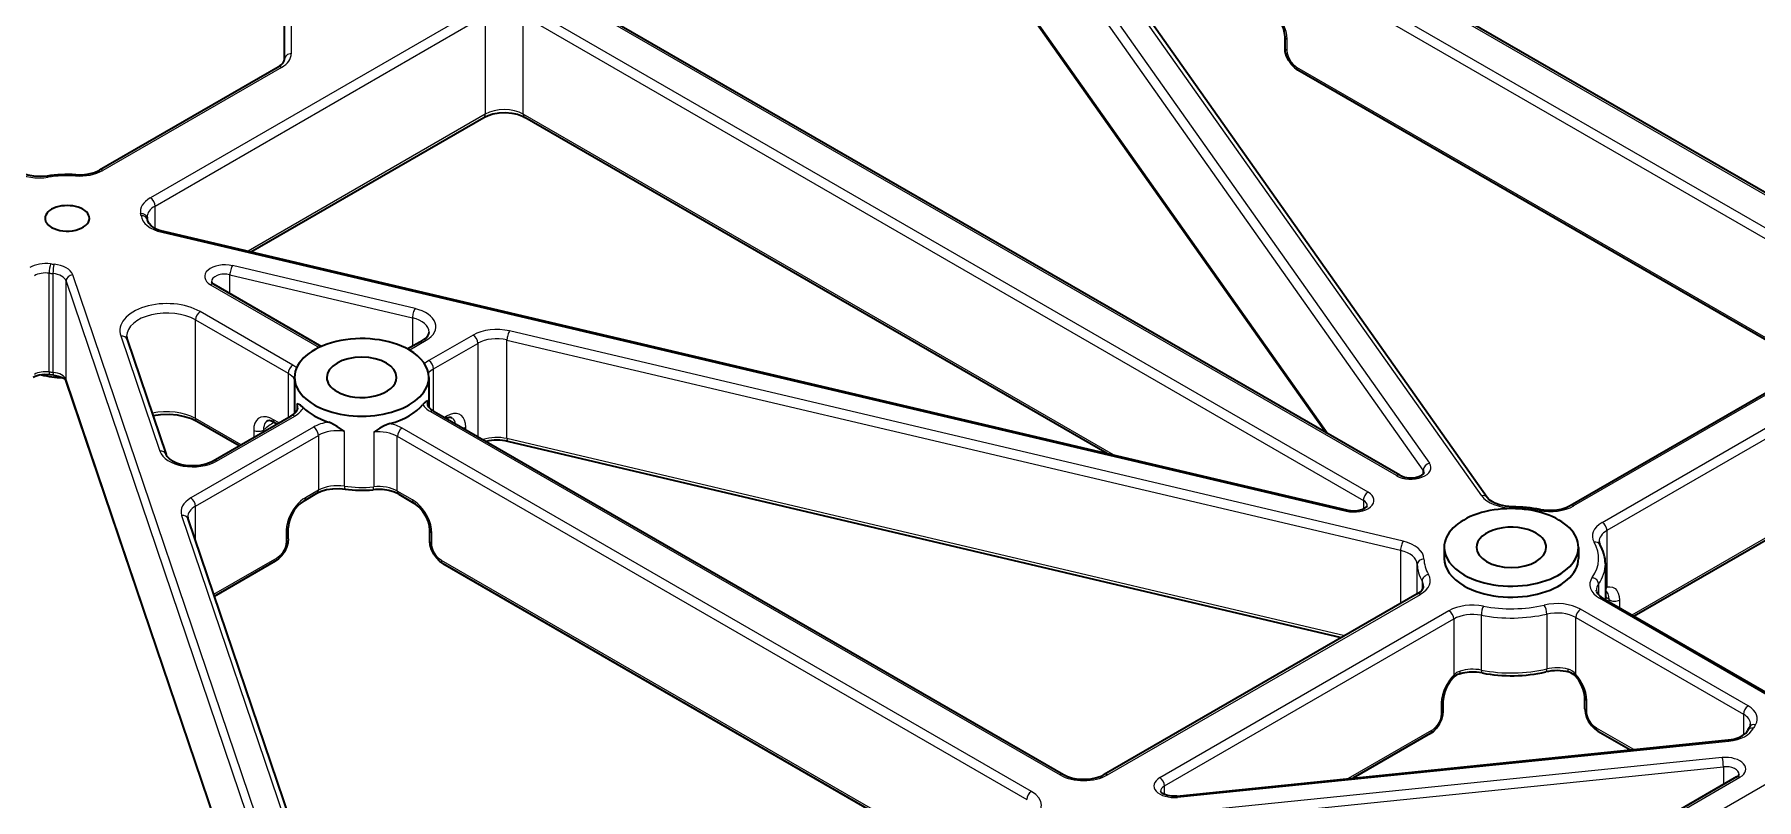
# Model space of a CAD drawing. Extents: x 297 to 1016, y 71 to 742.
# Drawn here: x 771.7 to 899.9, y 541.9 to 598.9 of the extents above; entities that cross this region are included whole.
import ezdxf

# ---------------------------------------------------------------- set-up
doc = ezdxf.new("R2010")
doc.units = 0

msp = doc.modelspace()

# ---------------------------------------------------------------- linework, layer by layer
at = {"color": 7, "lineweight": 13}
for p, q in [((839.59, 617.88), (875.55, 566.99)), ((875.09, 566.47), (839.13, 617.37)), ((839.13, 610.02), (867.99, 569.17)), ((911.7, 580.51), (864.85, 607.56)), ((862.72, 606.33), (909.57, 579.29)), ((909.22, 578.67), (862.37, 605.72)), ((879.44, 564.54), (852.31, 602.94)), ((873.1, 566.05), (810.58, 602.15)), ((804.92, 600.92), (780.35, 586.73)), ((780.7, 586.12), (805.28, 600.31)), ((808.1, 600.31), (870.63, 564.21)), ((870.98, 564.83), (808.46, 600.92)), ((865.66, 596.48), (904.12, 574.27)), ((805.28, 592.96), (787.62, 582.77)), ((852.04, 567.59), (808.1, 592.96)), ((781.2, 584.17), (869.35, 563.41)), ((795.24, 519.95), (774.57, 581.01)), ((774.08, 580.54), (794.75, 519.49)), ((873.59, 561.17), (807.08, 576.83)), ((909.57, 577.24), (886.28, 563.8)), ((806.89, 576.15), (873.4, 560.49)), ((888.41, 562.57), (909.93, 575)), ((910.28, 574.39), (888.76, 561.96)), ((792.77, 518), (774.08, 573.2)), ((801.21, 570.82), (848.06, 543.77)), ((845.93, 542.54), (799.09, 569.59)), ((798.73, 568.98), (845.58, 541.93)), ((869.24, 554.12), (806.89, 568.81)), ((890.63, 555.69), (909.78, 566.75)), ((782.67, 563.09), (798.3, 516.94)), ((840.49, 537.52), (802.02, 559.73)), ((851.59, 543.77), (874.88, 557.21)), ((877, 555.99), (855.48, 543.56)), ((855.84, 542.95), (877.36, 555.38)), ((856.8, 542.1), (897.84, 546.28)), ((897.34, 545.06), (855.79, 540.82)), ((855.87, 540.13), (897.43, 544.36)), ((874.93, 529.89), (898.66, 543.59)), ((900.65, 543.1), (804.66, 487.68))]:
    msp.add_line(p, q, dxfattribs=at)
at = {"color": 7, "lineweight": 35, "ltscale": 0.306187}
msp.add_line((790.34, 597.06), (790.34, 609.31), dxfattribs=at)
at = {"color": 7, "lineweight": 13, "ltscale": 0.306186}
msp.add_line((790.84, 609.72), (790.84, 597.47), dxfattribs=at)
at = {"color": 7, "lineweight": 35}
for p, q in [((839.19, 609.84), (867.87, 569.24)), ((911.95, 580.53), (865.1, 607.58)), ((879.85, 564.42), (852.72, 602.82)), ((873.35, 566.08), (810.83, 602.17)), ((903.98, 574.18), (865.76, 596.25)), ((787.82, 582.72), (805.17, 592.73)), ((851.55, 567.71), (808.21, 592.73)), ((781.32, 584.25), (869.47, 563.49)), ((886.03, 563.82), (909.32, 577.27)), ((792.75, 518), (774.09, 573.09)), ((801.46, 570.84), (848.31, 543.79)), ((868.99, 553.98), (806.96, 568.59)), ((890.78, 555.61), (909.71, 566.54)), ((783.15, 562.84), (798.78, 516.69)), ((802.12, 559.5), (840.34, 537.44)), ((874.63, 557.24), (851.34, 543.79)), ((856.75, 542.19), (897.79, 546.37)), ((898.41, 543.62), (874.68, 529.91))]:
    msp.add_line(p, q, dxfattribs=at)
at = {"color": 7, "lineweight": 13, "ltscale": 0.183711}
for p, q in [((805.28, 600.31), (805.28, 592.96)), ((808.1, 592.96), (808.1, 600.31)), ((772.82, 573.78), (772.82, 581.13)), ((773.09, 581.1), (773.09, 573.75)), ((774.08, 573.2), (774.08, 580.54))]:
    msp.add_line(p, q, dxfattribs=at)
at = {"color": 7, "lineweight": 35, "ltscale": 0.020409}
msp.add_line((864.8, 597.91), (864.8, 598.73), dxfattribs=at)
at = {"color": 7, "lineweight": 13, "ltscale": 0.020412}
for p, q in [((864.94, 598.52), (864.94, 597.71)), ((801.3, 560.96), (801.3, 561.78)), ((876.42, 549.12), (876.42, 548.31))]:
    msp.add_line(p, q, dxfattribs=at)
at = {"color": 7, "lineweight": 35, "ltscale": 0.38386}
msp.add_line((789.86, 596.48), (776.56, 588.8), dxfattribs=at)
at = {"color": 7, "lineweight": 13, "ltscale": 0.38386}
msp.add_line((790.11, 596.45), (776.81, 588.78), dxfattribs=at)
at = {"color": 7, "lineweight": 13, "ltscale": 0.04124}
msp.add_line((780.7, 584.47), (780.7, 586.12), dxfattribs=at)
at = {"color": 7, "lineweight": 13, "ltscale": 0.34907}
for p, q in [((786.27, 581.01), (799.86, 577.81)), ((800.05, 578.49), (786.46, 581.69))]:
    msp.add_line(p, q, dxfattribs=at)
at = {"color": 7, "lineweight": 13, "ltscale": 0.035001}
msp.add_line((786.27, 579.61), (786.27, 581.01), dxfattribs=at)
at = {"color": 7, "lineweight": 13, "ltscale": 0.233578}
msp.add_line((784.83, 580.27), (792.92, 575.6), dxfattribs=at)
at = {"color": 7, "lineweight": 35, "ltscale": 0.231103}
msp.add_line((785.08, 580.3), (793.08, 575.68), dxfattribs=at)
at = {"color": 7, "lineweight": 13, "ltscale": 0.199313}
for p, q in [((790.96, 574.28), (784.06, 578.27)), ((783.7, 577.66), (790.61, 573.67))]:
    msp.add_line(p, q, dxfattribs=at)
at = {"color": 7, "lineweight": 13, "ltscale": 0.183713}
for p, q in [((783.7, 570.31), (783.7, 577.66)), ((806.89, 568.81), (806.89, 576.15))]:
    msp.add_line(p, q, dxfattribs=at)
at = {"color": 7, "lineweight": 13, "ltscale": 0.052425}
msp.add_line((799.86, 577.81), (799.86, 575.71), dxfattribs=at)
at = {"color": 7, "lineweight": 13, "ltscale": 0.226542}
msp.add_line((778.15, 576.45), (781.05, 567.87), dxfattribs=at)
at = {"color": 7, "lineweight": 35, "ltscale": 0.226543}
msp.add_line((778.62, 576.2), (781.53, 567.62), dxfattribs=at)
at = {"color": 7, "lineweight": 35, "ltscale": 0.033197}
msp.add_line((799.47, 575.49), (800.62, 576.15), dxfattribs=at)
at = {"color": 7, "lineweight": 13, "ltscale": 0.03483}
msp.add_line((799.66, 575.43), (800.87, 576.13), dxfattribs=at)
at = {"color": 7, "lineweight": 13, "ltscale": 0.094924}
msp.add_line((804.37, 576.51), (801.08, 574.62), dxfattribs=at)
at = {"color": 7, "lineweight": 13, "ltscale": 0.094923}
msp.add_line((801.43, 574), (804.72, 575.9), dxfattribs=at)
at = {"color": 7, "lineweight": 13, "ltscale": 0.173615}
msp.add_line((804.72, 575.9), (804.72, 568.96), dxfattribs=at)
at = {"color": 7, "lineweight": 35, "ltscale": 0.006738}
msp.add_line((773.13, 573.53), (772.86, 573.56), dxfattribs=at)
at = {"color": 7, "lineweight": 13, "ltscale": 0.082414}
msp.add_line((790.61, 573.67), (790.61, 570.37), dxfattribs=at)
at = {"color": 7, "lineweight": 35, "ltscale": 0.067142}
msp.add_line((791.08, 573.37), (791.08, 570.68), dxfattribs=at)
at = {"color": 7, "lineweight": 35, "ltscale": 0.055385}
msp.add_line((801.08, 573.37), (801.08, 571.15), dxfattribs=at)
at = {"color": 7, "lineweight": 13, "ltscale": 0.078683}
msp.add_line((801.43, 570.86), (801.43, 574), dxfattribs=at)
at = {"color": 7, "lineweight": 35, "ltscale": 0.167868}
msp.add_line((785.03, 567.15), (790.84, 570.51), dxfattribs=at)
at = {"color": 7, "lineweight": 13, "ltscale": 0.167868}
msp.add_line((785.28, 567.13), (791.09, 570.48), dxfattribs=at)
at = {"color": 7, "lineweight": 13, "ltscale": 0.012915}
msp.add_line((791.25, 571.39), (791.25, 570.88), dxfattribs=at)
at = {"color": 7, "lineweight": 13, "ltscale": 0.008745}
msp.add_line((801.01, 571.28), (801.01, 571.63), dxfattribs=at)
at = {"color": 7, "lineweight": 13, "ltscale": 0.004612}
msp.add_line((802.4, 570.48), (802.24, 570.39), dxfattribs=at)
at = {"color": 7, "lineweight": 13, "ltscale": 0.264017}
msp.add_line((792.5, 569.67), (783.36, 564.39), dxfattribs=at)
at = {"color": 7, "lineweight": 13, "ltscale": 0.098016}
msp.add_line((787.1, 568.35), (783.7, 570.31), dxfattribs=at)
at = {"color": 7, "lineweight": 35, "ltscale": 0.090799}
msp.add_line((786.95, 568.26), (783.81, 570.08), dxfattribs=at)
at = {"color": 7, "lineweight": 13, "ltscale": 0.013753}
for p, q in [((788.04, 569.44), (788.04, 568.89)), ((889.69, 556.78), (889.69, 556.23))]:
    msp.add_line(p, q, dxfattribs=at)
at = {"color": 7, "lineweight": 13, "ltscale": 0.003674}
for p, q in [((788.79, 569.33), (788.79, 569.47)), ((888.93, 556.67), (888.93, 556.82))]:
    msp.add_line(p, q, dxfattribs=at)
at = {"color": 7, "lineweight": 13, "ltscale": 0.013093}
msp.add_line((789.93, 569.98), (789.47, 570.24), dxfattribs=at)
at = {"color": 7, "lineweight": 35, "ltscale": 0.005874}
msp.add_line((789.58, 570.01), (789.78, 569.9), dxfattribs=at)
at = {"color": 7, "lineweight": 13, "ltscale": 0.102061}
for p, q in [((794.79, 565.27), (794.79, 569.35)), ((796.97, 569.3), (796.97, 565.22)), ((879.41, 551.57), (879.41, 555.66)), ((884.28, 555.74), (884.28, 551.66))]:
    msp.add_line(p, q, dxfattribs=at)
at = {"color": 7, "lineweight": 13, "ltscale": 0.004903}
msp.add_line((803.82, 569.47), (803.82, 569.67), dxfattribs=at)
at = {"color": 7, "lineweight": 13, "ltscale": 0.264019}
msp.add_line((783.71, 563.77), (792.86, 569.05), dxfattribs=at)
at = {"color": 7, "lineweight": 13, "ltscale": 0.102063}
for p, q in [((792.86, 569.05), (792.86, 564.97)), ((798.73, 564.9), (798.73, 568.98))]:
    msp.add_line(p, q, dxfattribs=at)
at = {"color": 7, "lineweight": 13, "ltscale": 0.007898}
msp.add_line((875.09, 566.16), (875.09, 566.47), dxfattribs=at)
at = {"color": 7, "lineweight": 35, "ltscale": 0.027983}
msp.add_line((791.79, 564.18), (792.75, 564.74), dxfattribs=at)
at = {"color": 7, "lineweight": 13, "ltscale": 0.027983}
msp.add_line((792.86, 564.97), (791.89, 564.41), dxfattribs=at)
at = {"color": 7, "lineweight": 13, "ltscale": 0.03274}
msp.add_line((799.87, 564.24), (798.73, 564.9), dxfattribs=at)
at = {"color": 7, "lineweight": 35, "ltscale": 0.032739}
msp.add_line((798.84, 564.67), (799.97, 564.01), dxfattribs=at)
at = {"color": 7, "lineweight": 13, "ltscale": 0.015993}
for p, q in [((870.63, 564.21), (870.63, 563.57)), ((855.84, 542.31), (855.84, 542.95))]:
    msp.add_line(p, q, dxfattribs=at)
at = {"color": 7, "lineweight": 13, "ltscale": 0.065089}
msp.add_line((783.71, 561.17), (783.71, 563.77), dxfattribs=at)
at = {"color": 7, "lineweight": 13, "ltscale": 0.020413}
for p, q in [((790.46, 561.96), (790.46, 561.14)), ((887.26, 548.48), (887.26, 549.3))]:
    msp.add_line(p, q, dxfattribs=at)
at = {"color": 7, "lineweight": 35, "ltscale": 0.020412}
for p, q in [((790.61, 561.34), (790.61, 562.16)), ((876.64, 560.71), (876.64, 559.89)), ((886.64, 560.71), (886.64, 559.89))]:
    msp.add_line(p, q, dxfattribs=at)
at = {"color": 7, "lineweight": 35, "ltscale": 0.020416}
msp.add_line((801.16, 561.17), (801.16, 561.98), dxfattribs=at)
at = {"color": 7, "lineweight": 13, "ltscale": 0.104649}
msp.add_line((888.76, 561.96), (888.76, 557.77), dxfattribs=at)
at = {"color": 7, "lineweight": 13, "ltscale": 0.099092}
msp.add_line((873.4, 560.49), (873.4, 556.53), dxfattribs=at)
at = {"color": 7, "lineweight": 13, "ltscale": 0.135603}
msp.add_line((789.75, 559.91), (785.06, 557.2), dxfattribs=at)
at = {"color": 7, "lineweight": 35, "ltscale": 0.131232}
msp.add_line((789.65, 559.68), (785.1, 557.06), dxfattribs=at)
at = {"color": 7, "lineweight": 13, "ltscale": 0.05475}
msp.add_line((874.64, 557.25), (874.64, 559.44), dxfattribs=at)
at = {"color": 7, "lineweight": 35, "ltscale": 0.066199}
msp.add_line((888.64, 559.49), (888.64, 556.84), dxfattribs=at)
at = {"color": 7, "lineweight": 13, "ltscale": 0.016011}
msp.add_line((875.01, 558.2), (875.01, 557.56), dxfattribs=at)
at = {"color": 7, "lineweight": 13, "ltscale": 0.018973}
msp.add_line((888.13, 557.96), (888.13, 557.21), dxfattribs=at)
at = {"color": 7, "lineweight": 13, "ltscale": 0.360094}
msp.add_line((900.69, 549.71), (888.21, 556.92), dxfattribs=at)
at = {"color": 7, "lineweight": 35, "ltscale": 0.360093}
msp.add_line((888.46, 556.94), (900.94, 549.74), dxfattribs=at)
at = {"color": 7, "lineweight": 13, "ltscale": 0.104648}
msp.add_line((877.36, 555.38), (877.36, 551.19), dxfattribs=at)
at = {"color": 7, "lineweight": 13, "ltscale": 0.360093}
for p, q in [((886.45, 555.49), (898.92, 548.29)), ((899.27, 548.9), (886.8, 556.1))]:
    msp.add_line(p, q, dxfattribs=at)
at = {"color": 7, "lineweight": 13, "ltscale": 0.105948}
msp.add_line((886.45, 551.25), (886.45, 555.49), dxfattribs=at)
at = {"color": 7, "lineweight": 35, "ltscale": 0.020413}
msp.add_line((876.57, 548.51), (876.57, 549.33), dxfattribs=at)
at = {"color": 7, "lineweight": 35, "ltscale": 0.020418}
msp.add_line((887.12, 548.69), (887.12, 549.51), dxfattribs=at)
at = {"color": 7, "lineweight": 13, "ltscale": 0.038741}
msp.add_line((898.92, 548.29), (898.92, 546.74), dxfattribs=at)
at = {"color": 7, "lineweight": 13, "ltscale": 0.17958}
msp.add_line((875.71, 547.08), (869.49, 543.49), dxfattribs=at)
at = {"color": 7, "lineweight": 35, "ltscale": 0.166325}
msp.add_line((875.61, 546.85), (869.84, 543.52), dxfattribs=at)
at = {"color": 7, "lineweight": 13, "ltscale": 0.080235}
msp.add_line((890.75, 545.65), (887.97, 547.26), dxfattribs=at)
at = {"color": 7, "lineweight": 35, "ltscale": 0.070058}
msp.add_line((888.08, 547.03), (890.5, 545.63), dxfattribs=at)
at = {"color": 7, "lineweight": 13, "ltscale": 0.032907}
msp.add_line((897.43, 544.36), (897.43, 543.05), dxfattribs=at)
at = {"color": 7, "lineweight": 13}
for points in [[(863.51, 600.98), (863.69, 600.86), (863.87, 600.72), (864.05, 600.55), (864.22, 600.36), (864.42, 600.08), (864.6, 599.78), (864.74, 599.47), (864.85, 599.16), (864.92, 598.85), (864.94, 598.52)], [(864.94, 597.71), (864.96, 597.5), (865.03, 597.28), (865.12, 597.06), (865.25, 596.85), (865.41, 596.67), (865.58, 596.53), (865.66, 596.48)], [(789.47, 570.24), (789.23, 570.36), (788.99, 570.43), (788.76, 570.44), (788.56, 570.4), (788.38, 570.3), (788.24, 570.16), (788.13, 569.97), (788.06, 569.72), (788.04, 569.44)], [(803.82, 569.67), (803.8, 569.94), (803.74, 570.17), (803.64, 570.37), (803.5, 570.52), (803.33, 570.62), (803.13, 570.67), (802.91, 570.67), (802.67, 570.61), (802.4, 570.48)], [(788.79, 569.47), (788.8, 569.64), (788.84, 569.79), (788.88, 569.91), (788.95, 570.02), (789.03, 570.1)], [(791.89, 564.41), (791.7, 564.29), (791.52, 564.15), (791.35, 563.98), (791.18, 563.79), (790.98, 563.51), (790.81, 563.21), (790.66, 562.9), (790.56, 562.59), (790.49, 562.28), (790.46, 561.96)], [(801.3, 561.78), (801.28, 562.07), (801.22, 562.38), (801.12, 562.69), (800.98, 563), (800.8, 563.3), (800.6, 563.58), (800.44, 563.78), (800.26, 563.95), (800.08, 564.1), (799.87, 564.24)], [(790.46, 561.14), (790.44, 560.93), (790.38, 560.71), (790.28, 560.49), (790.15, 560.29), (790, 560.11), (789.83, 559.96), (789.75, 559.91)], [(802.02, 559.73), (801.85, 559.86), (801.68, 560.02), (801.54, 560.22), (801.43, 560.43), (801.35, 560.66), (801.31, 560.87), (801.3, 560.96)], [(888.76, 557.77), (888.98, 557.78), (889.18, 557.74), (889.36, 557.64), (889.5, 557.49), (889.6, 557.3), (889.67, 557.06), (889.69, 556.78)], [(888.93, 556.82), (888.91, 557.05), (888.85, 557.25), (888.74, 557.41), (888.7, 557.45)], [(877.36, 551.19), (877.19, 551.01), (877.03, 550.81), (876.76, 550.37), (876.62, 550.05), (876.51, 549.74), (876.45, 549.42), (876.42, 549.12)], [(887.26, 549.3), (887.24, 549.59), (887.18, 549.9), (887.11, 550.13), (887.01, 550.37), (886.9, 550.6), (886.77, 550.83), (886.61, 551.05), (886.45, 551.25)], [(876.42, 548.31), (876.4, 548.1), (876.34, 547.88), (876.25, 547.66), (876.12, 547.46), (875.96, 547.28), (875.79, 547.13), (875.71, 547.08)], [(887.97, 547.26), (887.8, 547.38), (887.64, 547.54), (887.5, 547.74), (887.39, 547.95), (887.31, 548.17), (887.27, 548.39), (887.26, 548.48)]]:
    msp.add_lwpolyline(points, dxfattribs=at)
at = {"color": 7, "lineweight": 35}
for points in [[(864.8, 598.73), (864.77, 599.02), (864.68, 599.36), (864.53, 599.71), (864.28, 600.12), (864, 600.45), (863.73, 600.68), (863.61, 600.76)], [(865.76, 596.25), (865.53, 596.41), (865.28, 596.66), (865.08, 596.96), (864.92, 597.28), (864.82, 597.63), (864.8, 597.91)], [(789.86, 596.48), (790.09, 596.64), (790.24, 596.8), (790.32, 596.95), (790.34, 597.06)], [(805.17, 592.73), (805.48, 592.88), (805.85, 592.99), (806.3, 593.07), (806.77, 593.09), (807.24, 593.05), (807.67, 592.96), (808.05, 592.82), (808.21, 592.73)], [(772.66, 588.36), (772.18, 588.32), (771.68, 588.34), (771.22, 588.42), (770.8, 588.56), (770.58, 588.67)], [(774.8, 588.45), (775.29, 588.45), (775.77, 588.52), (776.19, 588.63), (776.51, 588.77), (776.56, 588.8)], [(780.63, 584.51), (780.41, 584.66), (780.25, 584.83), (780.16, 584.99), (780.15, 585.06)], [(785.08, 580.3), (784.94, 580.4), (784.89, 580.48)], [(800.62, 576.15), (800.84, 576.3), (800.99, 576.46), (801.08, 576.61), (801.1, 576.74)], [(772.86, 573.56), (772.46, 573.58), (772.08, 573.53), (771.78, 573.44), (771.62, 573.36)], [(773.13, 573.53), (773.49, 573.47), (773.78, 573.36), (773.85, 573.32)], [(773.85, 573.32), (774.02, 573.2), (774.09, 573.11), (774.09, 573.09)], [(783.81, 570.08), (783.41, 570.27), (782.9, 570.44), (782.37, 570.55), (781.74, 570.6), (781.11, 570.58), (780.55, 570.51)], [(790.84, 570.51), (791.06, 570.66), (791.22, 570.83), (791.3, 570.98), (791.32, 571.1)], [(791.73, 571.12), (791.53, 571.29), (791.4, 571.35), (791.25, 571.39)], [(801.01, 571.63), (800.87, 571.57), (800.78, 571.5), (800.63, 571.34)], [(801.46, 570.84), (801.22, 571.01), (801.07, 571.16), (800.99, 571.32), (800.97, 571.43)], [(802.82, 570.34), (802.73, 570.38), (802.59, 570.37), (802.39, 570.3)], [(789.58, 570.01), (789.36, 570.11), (789.19, 570.15), (789.08, 570.13), (789.03, 570.1)], [(794.79, 569.35), (794.26, 569.71), (793.98, 569.87), (793.8, 569.97), (793.62, 570.04)], [(798.17, 569.93), (797.92, 569.84), (797.76, 569.76), (797.43, 569.58), (796.97, 569.3)], [(781.99, 567.15), (781.77, 567.3), (781.61, 567.47), (781.53, 567.62)], [(781.99, 567.15), (782.3, 567), (782.67, 566.89), (783.12, 566.81), (783.59, 566.8), (784.05, 566.83), (784.49, 566.93), (784.87, 567.07), (785.03, 567.15)], [(873.35, 566.08), (873.69, 565.95), (874.04, 565.89), (874.41, 565.9), (874.75, 565.98), (874.98, 566.08), (875.11, 566.18), (875.15, 566.24), (875.16, 566.25), (875.16, 566.26)], [(791.79, 564.18), (791.54, 564.01), (791.29, 563.77), (791.06, 563.47), (790.83, 563.05), (790.7, 562.71), (790.63, 562.38), (790.61, 562.16)], [(792.75, 564.74), (793.07, 564.89), (793.47, 565.01), (793.94, 565.08), (794.44, 565.09), (794.84, 565.05)], [(798.84, 564.67), (798.51, 564.82), (798.1, 564.94), (797.63, 565.01), (797.1, 565.02), (796.93, 565)], [(801.16, 561.98), (801.13, 562.28), (801.04, 562.62), (800.89, 562.97), (800.64, 563.38), (800.36, 563.71), (800.09, 563.93), (799.97, 564.01)], [(880.24, 564.09), (880, 564.26), (879.85, 564.42)], [(881.73, 563.74), (881.22, 563.78), (880.75, 563.88), (880.41, 564), (880.24, 564.09)], [(869.47, 563.49), (869.86, 563.44), (870.23, 563.46), (870.52, 563.53), (870.75, 563.64), (870.86, 563.72), (870.92, 563.81)], [(883.81, 563.53), (884.32, 563.47), (884.85, 563.48), (885.35, 563.56), (885.72, 563.67), (886.03, 563.82)], [(790.61, 561.34), (790.58, 561.04), (790.49, 560.72), (790.33, 560.39), (790.13, 560.1), (789.88, 559.85), (789.65, 559.68)], [(802.12, 559.5), (801.89, 559.67), (801.64, 559.92), (801.44, 560.21), (801.28, 560.54), (801.18, 560.89), (801.16, 561.17)], [(874.63, 557.24), (874.87, 557.41), (875.01, 557.56), (875.1, 557.72), (875.11, 557.83)], [(888.46, 556.94), (888.24, 557.09), (888.09, 557.26), (888, 557.41), (887.98, 557.53)], [(879.47, 551.36), (879.04, 551.41), (878.5, 551.41), (878.03, 551.35), (877.75, 551.28)], [(877.36, 551.04), (877.1, 550.74), (876.85, 550.35), (876.69, 549.97), (876.6, 549.61), (876.57, 549.33)], [(887.12, 549.51), (887.09, 549.81), (887, 550.14), (886.85, 550.49), (886.66, 550.82), (886.43, 551.12)], [(887.12, 548.69), (887.15, 548.38), (887.24, 548.06), (887.39, 547.74), (887.6, 547.44), (887.85, 547.19), (888.08, 547.03)], [(875.61, 546.85), (875.84, 547.01), (876.08, 547.26), (876.29, 547.56), (876.45, 547.88), (876.54, 548.23), (876.57, 548.51)], [(897.79, 546.37), (898.2, 546.44), (898.58, 546.56), (898.85, 546.69), (899.07, 546.85), (899.19, 547.01), (899.21, 547.05)], [(848.31, 543.79), (848.62, 543.65), (848.98, 543.53), (849.43, 543.46), (849.9, 543.44), (850.37, 543.48), (850.8, 543.57), (851.18, 543.71), (851.34, 543.79)], [(898.41, 543.62), (898.54, 543.71), (898.6, 543.8)], [(855.73, 542.36), (855.6, 542.46), (855.54, 542.54)], [(856.75, 542.19), (856.37, 542.19), (856.05, 542.24), (855.79, 542.33), (855.73, 542.36)]]:
    msp.add_lwpolyline(points, dxfattribs=at)
for centre, radius, start, end in [((774.16, 578.55), 9.92, 86.3143, 98.6907), ((780.46, 585.31), 0.343, 180.0887, 190.9609), ((777.76, 584.79), 2.4, 6.5136, 10.837), ((781.87, 586.76), 2.57, 241.0289, 257.4987), ((779.29, 576.43), 0.705, 180.2693, 199.0853), ((806.13, 564.95), 3.74, 77.163, 102.1845), ((796.08, 573.18), 8.22, 261.3173, 275.8913), ((783.49, 562.96), 0.362, 180.3944, 199.2041), ((881.66, 552.33), 11.4, 79.1256, 89.6805), ((888.58, 561.16), 0.412, 181.5932, 212.2673), ((888.59, 557.31), 0.177, 51.0559, 71.127), ((878.01, 550.4), 0.912, 106.3182, 135.3067), ((885.03, 547.81), 3.72, 75.9193, 102.8399), ((885.7, 550.48), 0.966, 41.3142, 75.9403), ((901.8, 545.84), 2.85, 147.7418, 155.002), ((899.1, 547.57), 0.353, 325.3243, 357.7074)]:
    msp.add_arc(centre, radius, start, end, dxfattribs=at)
at = {"color": 7, "lineweight": 13}
for centre, radius, start, end in [((888.78, 557.29), 0.483, 92.6473, 106.5193), ((888.32, 557.88), 0.45, 315.7602, 346.2237), ((878.14, 550.5), 1.05, 106.9537, 138.4771), ((885.58, 550.58), 1.1, 37.5581, 75.2057)]:
    msp.add_arc(centre, radius, start, end, dxfattribs=at)
for centre, major_axis, ratio, start_param, end_param in [((865.3, 598.73), (0.5, 0), 0.57735, 3.141196, 3.926991), ((788.34, 597.47), (-2.5, 0), 0.57735, 2.356194, 3.141593), ((790.84, 597.06), (0.5, 0), 0.816497, 1.570796, 3.141593), ((865.3, 597.91), (0.5, 0), 0.57735, 3.14077, 3.926991), ((790.11, 596.04), (0.25, -0.433), 0.57735, 2.356194, 3.141593), ((866.01, 596.68), (-0.25, -0.433), 0.57735, 5.497787, 6.283185), ((804.92, 593.17), (0.25, -0.433), 0.57735, 6.283185, 7.068583), ((806.69, 592.15), (2, 0), 0.57735, 0.785398, 2.356194), ((808.46, 593.17), (-0.25, -0.433), 0.57735, 5.497787, 6.283185), ((772.09, 589.67), (-2.5, 0), 0.57735, 0.785398, 1.832596), ((772.74, 587.86), (0.076, -0.494), 0.211325, 2.509678, 3.141593), ((774.16, 585.21), (5.5, 0), 0.57735, 1.46053, 1.832596), ((775.04, 589.8), (-2.5, 0), 0.57735, 1.46053, 2.356194), ((774.77, 587.95), (-0.032, -0.499), 0.08985, 3.141593, 3.759947), ((776.81, 588.37), (0.25, -0.433), 0.57735, 2.356194, 3.141593), ((782.11, 585.71), (2.5, 0), 0.57735, 2.356194, 3.251859), ((782.11, 585.31), (-2, 0), 0.57735, 5.497787, 6.283178), ((780.35, 586.33), (-0.25, 0.433), 0.57735, 3.926991, 5.497787), ((779.63, 585.15), (0.491, 0.094), 0.811538, 6.283064, 7.699595), ((774.16, 585.21), (-5.5, 0), 0.57735, 3.207116, 3.251859), ((779.65, 585), (0.497, 0.056), 0.814744, 0.000019, 1.478462), ((782.15, 585.51), (2.5, 0), 0.57735, 3.207116, 4.325095), ((781.2, 583.76), (0.115, 0.487), 0.308378, 6.283087, 6.935377), ((772.57, 580.86), (1.7, 0), 0.57735, 1.36233, 2.356194), ((772.57, 580.45), (-1.2, 0), 0.57735, 4.503922, 5.497787), ((772.92, 581.41), (-0.061, -0.496), 0.168982, 3.767428, 5.338224), ((774.16, 584.8), (6.5, 0), 0.57735, 4.503922, 4.547219), ((774.16, 585.21), (-6, 0), 0.57735, 1.36233, 1.405626), ((773.18, 581.38), (-0.048, -0.498), 0.134248, 3.763547, 5.334343), ((772.9, 580.41), (-1.2, 0), 0.57735, 3.334687, 4.547219), ((772.9, 580.82), (1.7, 0), 0.57735, 0.193095, 1.405626), ((774.57, 580.6), (-0.474, -0.16), 0.801322, 4.447389, 6.018185), ((785.89, 580.88), (1.5, 0), 0.57735, 1.183503, 3.926991), ((785.89, 580.48), (-1, 0), 0.57735, 4.325095, 6.283186), ((786.46, 581.28), (0.115, 0.487), 0.308378, 0.652191, 2.222988), ((784.83, 579.86), (-0.25, -0.433), 0.57735, 3.141593, 3.926991), ((781.58, 576.84), (3.5, 0), 0.57735, 0.785398, 3.334687), ((781.58, 576.43), (-3, 0), 0.57735, 3.926991, 6.283185), ((784.06, 577.86), (0.25, 0.433), 0.57735, 0.785398, 2.356194), ((800.05, 578.08), (0.115, 0.487), 0.308378, 0.652191, 2.222988), ((799.1, 577.15), (2.5, 0), 0.57735, 5.497787, 7.466688), ((799.1, 576.74), (-2, 0), 0.57735, 3.141593, 4.325095), ((806.13, 575.49), (2.5, 0), 0.57735, 1.183503, 2.356194), ((807.08, 576.42), (0.115, 0.487), 0.308378, 0.652191, 2.222988), ((778.15, 576.04), (-0.474, -0.16), 0.801322, 3.141679, 4.447389), ((800.87, 575.72), (0.25, -0.433), 0.57735, 2.356194, 3.141593), ((804.37, 576.11), (-0.25, 0.433), 0.57735, 3.926991, 5.497787), ((806.13, 575.09), (-2, 0), 0.57735, 4.325095, 5.497787), ((790.96, 573.87), (0.25, 0.433), 0.57735, 0.785398, 2.356194), ((789.19, 573.26), (2.5, 0), 0.57735, 0.609749, 0.785398), ((799.66, 575.02), (0.25, -0.433), 0.57735, 2.356194, 2.873786), ((797.9, 576.45), (2.5, 0), 0.57735, 5.472913, 5.497787), ((802.85, 573.6), (2.5, 0), 0.57735, 2.356194, 2.558441), ((801.08, 574.21), (-0.25, 0.433), 0.57735, 3.926991, 5.497787), ((772.57, 573.1), (1.2, 0), 0.57735, 1.36233, 2.356194), ((774.16, 577.45), (-6.5, 0), 0.57735, 1.36233, 1.405626), ((772.92, 574.06), (0.061, 0.496), 0.168982, 2.196631, 3.141593), ((772.9, 573.06), (1.2, 0), 0.57735, 0.193095, 1.405626), ((773.18, 574.03), (0.048, 0.498), 0.134248, 2.19275, 3.141593), ((774.57, 573.25), (-0.474, -0.16), 0.801322, 6.018185, 6.283272), ((789.19, 572.85), (-2, 0), 0.57735, 3.474116, 3.926991), ((802.85, 573.19), (-2, 0), 0.57735, 5.497787, 5.825862), ((781.58, 569.08), (3, 0), 0.57735, 0.785398, 1.944697), ((791.09, 570.07), (0.25, -0.433), 0.57735, 2.356194, 3.141593), ((789.32, 571.5), (2.5, 0), 0.57735, 5.497787, 6.017917), ((789.32, 571.1), (-2, 0), 0.57735, 3.141593, 3.403392), ((802.97, 571.84), (2.5, 0), 0.57735, 3.491508, 3.926991), ((802.97, 571.43), (-2, 0), 0.57735, 6.106033, 6.283185), ((801.21, 570.41), (-0.25, -0.433), 0.57735, 3.141593, 3.926991), ((802.05, 570.68), (-0.25, 0.433), 0.57735, 3.455908, 3.926991), ((784.06, 570.51), (-0.25, -0.433), 0.57735, 5.497787, 6.283185), ((788.39, 569.64), (0.5, 0), 0.57735, 3.926991, 5.656345), ((796.08, 566.43), (-9, 0), 0.57735, 5.520801, 5.656345), ((789.83, 570.45), (-0.25, -0.433), 0.57735, 5.497787, 6.283185), ((794.27, 568.65), (2.5, 0), 0.57735, 1.836065, 2.356194), ((792.5, 569.26), (0.25, -0.433), 0.57735, 0.785398, 2.356194), ((794.27, 568.24), (-2, 0), 0.57735, 4.45059, 5.497787), ((797.32, 568.16), (-2, 0), 0.57735, 3.926991, 4.889542), ((797.32, 568.57), (2.5, 0), 0.57735, 0.785398, 1.220881), ((799.09, 569.18), (-0.25, -0.433), 0.57735, 3.926991, 5.497787), ((802.07, 569.08), (-0.71, -1.29), 0.565044, 2.531303, 3.069522), ((803.47, 569.87), (0.5, 0), 0.57735, 4.997762, 5.497787), ((781.05, 567.46), (-0.474, -0.16), 0.801322, 3.141679, 4.447389), ((783.51, 568.15), (2.5, 0), 0.57735, 3.334687, 5.497787), ((806.13, 567.74), (2, 0), 0.57735, 1.183503, 2.106255), ((807.08, 569.07), (0.115, 0.487), 0.308378, 2.222988, 3.141494), ((785.28, 566.72), (0.25, -0.433), 0.57735, 2.356194, 3.141593), ((874.16, 566.66), (-1.5, 0), 0.57735, 0.785398, 3.528886), ((875.55, 566.58), (-0.408, -0.289), 0.756022, 4.221815, 5.792611), ((794.27, 564.15), (2, 0), 0.57735, 1.308997, 2.356194), ((796.08, 568.06), (-5, 0), 0.57735, 1.308997, 1.747949), ((794.92, 565.55), (0.076, 0.494), 0.211325, 2.202711, 3.141593), ((797.32, 564.08), (2, 0), 0.57735, 0.785398, 1.747949), ((873.1, 565.64), (-0.25, -0.433), 0.57735, 3.141593, 3.926991), ((874.16, 566.26), (1, 0), 0.57735, 0.000006, 0.387294), ((785.13, 563.37), (2.5, 0), 0.57735, 2.356194, 3.334687), ((783.36, 563.98), (0.25, -0.433), 0.57735, 0.785398, 2.356194), ((791.54, 564.62), (-0.25, 0.433), 0.57735, 3.141593, 3.926991), ((792.5, 565.18), (-0.25, 0.433), 0.57735, 3.141593, 3.926991), ((796.88, 565.5), (-0.051, 0.497), 0.143889, 3.141593, 4.089454), ((799.09, 565.1), (0.25, 0.433), 0.57735, 2.356194, 3.141593), ((800.22, 564.45), (0.25, 0.433), 0.57735, 2.356194, 3.141593), ((869.92, 564.21), (1.5, 0), 0.57735, 4.325095, 7.068583), ((870.98, 564.42), (0.25, 0.433), 0.57735, 0.785398, 2.356194), ((869.92, 563.81), (-1, 0), 0.57735, 3.141594, 3.926991), ((879.44, 564.14), (-0.408, -0.289), 0.756022, 3.141594, 4.221815), ((881.75, 565.09), (-2.5, 0), 0.57735, 0.387294, 1.558665), ((782.67, 562.68), (0.474, 0.16), 0.801322, 0.000086, 1.305796), ((785.13, 562.96), (-2, 0), 0.57735, 5.497787, 6.283185), ((869.35, 563), (0.115, 0.487), 0.308378, 6.283087, 6.935377), ((881.72, 563.24), (-0.003, -0.5), 0.009905, 3.141593, 3.757107), ((881.64, 559.89), (6.5, 0), 0.57735, 1.245952, 1.558665), ((884.52, 564.82), (-2.5, 0), 0.57735, 1.245952, 2.356194), ((883.72, 563.04), (-0.095, -0.491), 0.260594, 3.141593, 3.782612), ((886.28, 563.39), (0.25, -0.433), 0.57735, 2.356194, 3.141593), ((790.11, 562.16), (-0.5, 0), 0.57735, 2.356194, 3.141593), ((801.66, 561.98), (0.5, 0), 0.57735, 3.141196, 3.926991), ((890.17, 561.55), (-2.5, 0), 0.57735, 5.497787, 6.608029), ((890.17, 561.14), (2, 0), 0.57735, 2.356194, 3.141593), ((888.41, 562.16), (0.25, -0.433), 0.57735, 0.785398, 2.356194), ((790.11, 561.34), (-0.5, 0), 0.57735, 2.356194, 3.141593), ((801.66, 561.17), (0.5, 0), 0.57735, 3.141697, 3.926991), ((873.59, 560.76), (0.115, 0.487), 0.308378, 0.652191, 2.222988), ((872.64, 559.42), (-2, 0), 0.57735, 3.153724, 4.325095), ((872.64, 559.83), (2.5, 0), 0.57735, 0.012132, 1.183503), ((881.64, 559.89), (6.5, 0), 0.57735, 5.897212, 6.608029), ((887.8, 560.68), (0.432, 0.252), 0.773794, 0.000115, 1.14681), ((789.4, 560.12), (-0.25, 0.433), 0.57735, 3.141593, 3.926991), ((802.37, 559.94), (0.25, 0.433), 0.57735, 2.356194, 3.141593), ((875.14, 559.44), (0.5, 0.01), 0.816436, 1.553642, 3.124438), ((881.64, 559.49), (7, 0), 0.57735, 3.153724, 3.466437), ((881.64, 559.89), (-6.5, 0), 0.57735, 0.012132, 0.324844), ((881.64, 559.49), (-7, 0), 0.57735, 2.75562, 3.14168), ((873.11, 558.24), (2.5, 0), 0.57735, 5.497787, 6.608029), ((875.48, 558.29), (0.432, 0.252), 0.773794, 1.14681, 2.717607), ((873.11, 557.83), (-2, 0), 0.57735, 3.141593, 3.466437), ((889.98, 557.94), (-2.5, 0), 0.57735, 5.897212, 7.068583), ((887.67, 558.07), (0.409, -0.288), 0.756429, 0.489227, 2.060023), ((889.98, 557.53), (2, 0), 0.57735, 2.75562, 3.141592), ((874.88, 556.81), (0.25, -0.433), 0.57735, 2.356194, 3.141593), ((878.77, 554.97), (2.5, 0), 0.57735, 1.245952, 2.356194), ((879.57, 555.93), (-0.095, -0.491), 0.260594, 3.782612, 5.353408), ((881.64, 559.89), (-6.5, 0), 0.57735, 1.245952, 1.956769), ((885.03, 555.08), (2.5, 0), 0.57735, 0.785398, 1.956769), ((884.09, 556.01), (0.114, -0.487), 0.307379, 0.918864, 2.48966), ((888.21, 556.51), (0.25, 0.433), 0.57735, 6.283185, 7.068583), ((881.64, 553.77), (9, 0), 0.57735, 0.62684, 0.679674), ((889.34, 556.99), (-0.5, 0), 0.57735, 0.62684, 2.356194), ((877, 555.58), (0.25, -0.433), 0.57735, 0.785398, 2.356194), ((878.77, 554.56), (-2, 0), 0.57735, 4.387545, 5.497787), ((881.64, 559.49), (7, 0), 0.57735, 4.387545, 5.098362), ((885.03, 554.67), (-2, 0), 0.57735, 3.926991, 5.098362), ((886.8, 555.69), (-0.25, -0.433), 0.57735, 3.926991, 5.497787), ((877, 551.4), (0.354, -0.353), 0.342635, 0.000211, 0.661815), ((877.6, 551.75), (0.146, -0.478), 0.381378, 0.000018, 0.896235), ((878.77, 550.48), (2, 0), 0.57735, 1.245952, 2.056793), ((881.64, 555.4), (-7, 0), 0.57735, 1.245952, 1.956769), ((879.57, 551.85), (-0.095, -0.491), 0.260594, 5.353408, 6.283185), ((884.09, 551.93), (0.114, -0.487), 0.307379, 0.000099, 0.918864), ((885.03, 550.59), (2, 0), 0.57735, 1.145928, 1.956769), ((886.06, 551.9), (-0.126, -0.484), 0.336561, 5.372391, 6.283104), ((886.8, 551.45), (0.372, 0.333), 0.278672, 2.496635, 3.141517), ((876.07, 549.33), (0.5, 0), 0.57735, 5.497787, 6.283185), ((887.62, 549.5), (-0.5, 0), 0.57735, 6.282429, 7.068583), ((887.62, 548.69), (-0.5, 0), 0.57735, 6.283185, 7.068583), ((899.27, 548.49), (0.25, 0.433), 0.57735, 0.785398, 2.356194), ((897.65, 547.96), (2.3, 0), 0.57735, 5.934626, 7.068583), ((876.07, 548.51), (0.5, 0), 0.57735, 5.497787, 6.283185), ((897.65, 547.55), (-1.8, 0), 0.57735, 3.141592, 3.926991), ((899.81, 547.1), (0.423, -0.266), 0.767397, 2.020765, 3.141484), ((904.98, 546.42), (-5.5, 0), 0.57735, 5.934626, 6.021019), ((875.36, 547.28), (0.25, -0.433), 0.57735, 0, 0.785398), ((888.33, 547.46), (-0.25, -0.433), 0.57735, 5.497787, 6.283185), ((897.84, 545.87), (0.051, -0.497), 0.141895, 2.518866, 3.141593), ((897.44, 547.59), (2.3, 0), 0.57735, 4.887061, 6.021019), ((899.67, 546.84), (0.453, -0.211), 0.788598, 1.922118, 3.141714), ((897.6, 544.2), (1.5, 0), 0.57735, 5.497787, 8.028654), ((897.34, 544.65), (0.051, -0.497), 0.141895, 0.94807, 2.518866), ((848.06, 543.36), (-0.25, -0.433), 0.57735, 3.141593, 3.926991), ((849.82, 544.79), (2.5, 0), 0.57735, 3.926991, 5.497787), ((851.59, 543.36), (0.25, -0.433), 0.57735, 2.356194, 3.141593), ((856.54, 542.95), (1.5, 0), 0.57735, 2.356194, 4.887061), ((855.48, 543.16), (0.25, -0.433), 0.57735, 0.785398, 2.356194), ((897.6, 543.8), (-1, 0), 0.57735, 3.141593, 4.887061), ((898.66, 543.18), (-0.25, 0.433), 0.57735, 5.497787, 6.283185), ((845.93, 542.13), (-0.25, -0.433), 0.57735, 3.926991, 5.497787), ((844.17, 541.52), (2.5, 0), 0.57735, 5.497787, 7.068583), ((856.54, 542.54), (-1, 0), 0.57735, 5.497787, 6.283185), ((856.8, 541.69), (0.051, -0.497), 0.141895, 2.518866, 3.141593)]:
    msp.add_ellipse(centre, major_axis=major_axis, ratio=ratio, start_param=start_param, end_param=end_param, dxfattribs=at)
at = {"color": 7, "lineweight": 35}
for centre, major_axis, ratio, start_param, end_param in [((774.16, 585.21), (1.65, 0), 0.57735, 0, 3.141593), ((774.16, 585.21), (1.65, 0), 0.57735, 3.141593, 3.926991), ((774.16, 585.21), (1.65, 0), 0.57735, 3.926991, 6.283185), ((796.08, 573.37), (-5, 0), 0.57735, 3.926991, 6.283185), ((796.08, 573.37), (-2.6, 0), 0.57735, 3.141593, 6.283185), ((796.08, 573.37), (-5, 0), 0.57735, 3.141593, 3.926991), ((774.16, 576.22), (-5, 0), 0.57735, 1.17653, 1.500854), ((796.08, 573.37), (-5, 0), 0.57735, 0, 3.141593), ((796.08, 573.37), (-2.6, 0), 0.57735, 0, 0.785398), ((796.08, 573.37), (-2.6, 0), 0.57735, 0.785398, 3.141593), ((796.08, 572.55), (-5, 0), 0.57735, 0.51603, 1.054767), ((796.08, 572.55), (-5, 0), 0.57735, 2.002179, 2.71021), ((881.64, 560.71), (5, 0), 0.57735, 0, 3.141593), ((881.64, 560.71), (2.6, 0), 0.57735, 0.785398, 3.141593), ((881.64, 560.71), (2.6, 0), 0.57735, 6.283185, 7.068583), ((881.64, 560.71), (5, 0), 0.57735, 3.141593, 3.926991), ((881.64, 560.71), (5, 0), 0.57735, 3.926991, 6.283185), ((881.64, 560.71), (2.6, 0), 0.57735, 3.141593, 6.283185), ((882.34, 559.45), (6.3, 0.06), 0.65099, 6.277125, 6.638925), ((881.64, 559.89), (5, 0), 0.57735, 3.141593, 3.926991), ((881.64, 559.89), (5, 0), 0.57735, 3.926991, 6.283185), ((881.64, 555.19), (6.89, 0), 0.586264, 4.392135, 5.093052)]:
    msp.add_ellipse(centre, major_axis=major_axis, ratio=ratio, start_param=start_param, end_param=end_param, dxfattribs=at)

doc.saveas('drawing.dxf')
